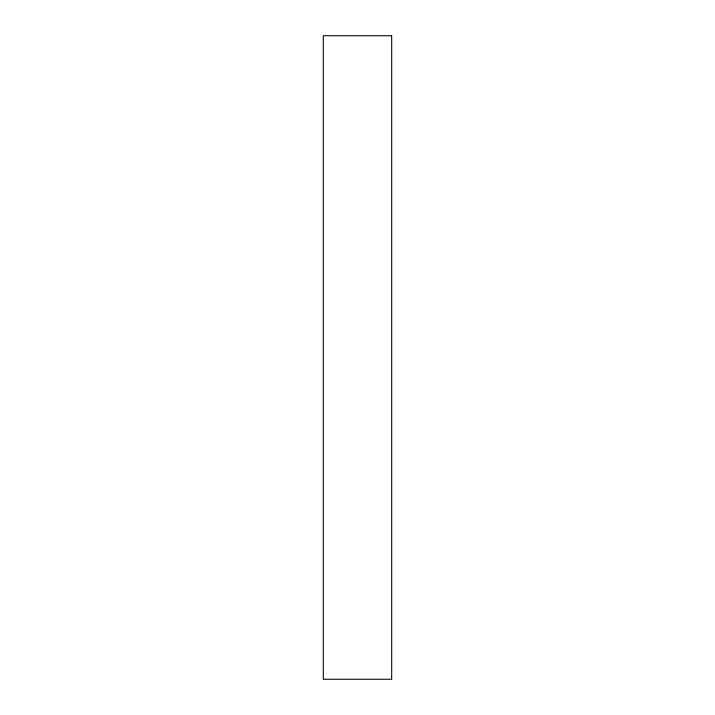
<?xml version="1.0" encoding="UTF-8"?>
<svg xmlns="http://www.w3.org/2000/svg" width="715" height="715" viewBox="0 0 715 715"><rect width="100%" height="100%" fill="white"/><g stroke="black" fill="none" stroke-linecap="round" stroke-linejoin="round"><path stroke-width="1.07" d="M391.686 35.75L323.314 35.75L323.314 679.25L391.686 679.25L391.686 35.75"/></g></svg>
